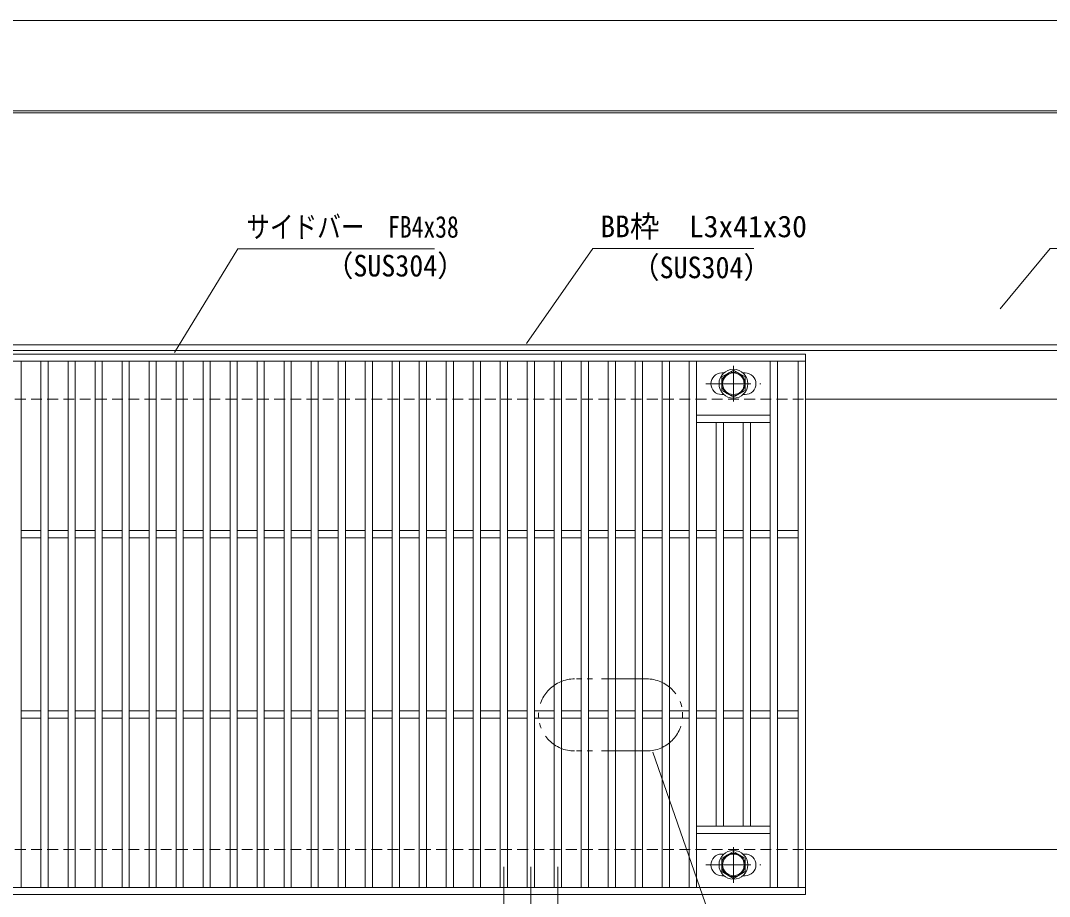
# Model space of a CAD drawing. Units: millimetres, scale not verified. Extents: x -1050 to 1050, y -742 to 742.
# Drawn here: x -231 to 340, y 256 to 742 of the extents above; entities that cross this region are included whole.
import ezdxf
from ezdxf.enums import TextEntityAlignment as Align

# ---------------------------------------------------------------- set-up
doc = ezdxf.new("R2010")
doc.units = ezdxf.units.MM
doc.header["$LTSCALE"] = 5
for name, pattern in [('CHAIN1', [8, 5, -1, 1, -1]), ('DASHED1', [1.8, 1.2, -0.6]), ('DOUBLE_CHAIN1', [8.8, 5, -1, 0.6, -0.6, 0.6, -1])]:
    doc.linetypes.add(name, pattern=pattern)
for name, color, linetype, lineweight in [('0-0_7-図\u3000枠', 4, 'Continuous', 9), ('0-1_寸法注釈', 2, 'Continuous', 9), ('0-3_DEFPOINTS', 134, 'Continuous', 9), ('0-4_蓋', 5, 'Continuous', 9), ('0-6_想像線', 134, 'DOUBLE_CHAIN1', 9), ('0-7_中心線', 6, 'CHAIN1', 9), ('0-8_枠', 7, 'Continuous', 9), ('0-9_溝開口', 4, 'DASHED1', 9), ('0-B_締付部品', 7, 'Continuous', 9)]:
    doc.layers.add(name, color=color, linetype=linetype, lineweight=lineweight)
doc.styles.add('ＭＳ ゴシック', font='')
doc.styles.get('ＭＳ ゴシック').set_extended_font_data('MS Gothic')

msp = doc.modelspace()

# ---------------------------------------------------------------- linework, layer by layer
at = {"layer": '0-0_7-図\u3000枠'}
msp.add_line((-973.75, 691.25), (998.75, 691.25), dxfattribs=at)
msp.add_lwpolyline([(-975, 692.5), (1000, 692.5), (1000, -692.5)], dxfattribs=at)
at = {"layer": '0-1_寸法注釈'}
msp.add_line((193.136, 125.159), (119.865, 336.477), dxfattribs=at)
for points in [[(-1.475, 615.749), (-110.699, 615.749), (-145.749, 558.322)], [(175.814, 615.968), (86.447, 615.968), (49.664, 563.288)], [(389.478, 615.968), (340.425, 615.968), (312.702, 582.538)]]:
    msp.add_lwpolyline(points, dxfattribs=at)
at = {"layer": '0-3_DEFPOINTS'}
msp.add_lwpolyline([(-1050, -742.5), (-1050, 742.5), (1050, 742.5), (1050, -742.5)], close=True, dxfattribs=at)
at = {"layer": '0-4_蓋'}
for p, q in [((204.55, 557.475), (-790.45, 557.475)), ((204.55, 257.475), (204.55, 557.475)), ((204.55, 553.475), (-790.45, 553.475)), ((-230.95, 553.475), (-230.95, 261.475)), ((-219.95, 553.475), (-219.95, 261.475)), ((-215.95, 553.475), (-215.95, 261.475)), ((-204.95, 553.475), (-204.95, 261.475)), ((-200.95, 553.475), (-200.95, 261.475)), ((-189.95, 553.475), (-189.95, 261.475)), ((-185.95, 553.475), (-185.95, 261.475)), ((-174.95, 553.475), (-174.95, 261.475)), ((-170.95, 553.475), (-170.95, 261.475)), ((-159.95, 553.475), (-159.95, 261.475)), ((-155.95, 553.475), (-155.95, 261.475)), ((-144.95, 553.475), (-144.95, 261.475)), ((-140.95, 553.475), (-140.95, 261.475)), ((-129.95, 553.475), (-129.95, 261.475)), ((-125.95, 553.475), (-125.95, 261.475)), ((-114.95, 553.475), (-114.95, 261.475)), ((-110.95, 553.475), (-110.95, 261.475)), ((-99.95, 553.475), (-99.95, 261.475)), ((-95.95, 553.475), (-95.95, 261.475)), ((-84.95, 553.475), (-84.95, 261.475)), ((-80.95, 553.475), (-80.95, 261.475)), ((-69.95, 553.475), (-69.95, 261.475)), ((-65.95, 553.475), (-65.95, 261.475)), ((-54.95, 553.475), (-54.95, 261.475)), ((-50.95, 553.475), (-50.95, 261.475)), ((-39.95, 553.475), (-39.95, 261.475)), ((-35.95, 553.475), (-35.95, 261.475)), ((-24.95, 553.475), (-24.95, 261.475)), ((-20.95, 553.475), (-20.95, 261.475)), ((-9.95, 553.475), (-9.95, 261.475)), ((-5.95, 553.475), (-5.95, 261.475)), ((5.05, 553.475), (5.05, 261.475)), ((9.05, 553.475), (9.05, 261.475)), ((20.05, 553.475), (20.05, 261.475)), ((24.05, 553.475), (24.05, 261.475)), ((35.05, 553.475), (35.05, 261.475)), ((39.05, 553.475), (39.05, 261.475)), ((50.05, 553.475), (50.05, 261.475)), ((54.05, 553.475), (54.05, 261.475)), ((65.05, 553.475), (65.05, 261.475)), ((69.05, 553.475), (69.05, 261.475)), ((80.05, 553.475), (80.05, 261.475)), ((84.05, 553.475), (84.05, 261.475)), ((95.05, 553.475), (95.05, 261.475)), ((99.05, 553.475), (99.05, 261.475)), ((110.05, 553.475), (110.05, 261.475)), ((114.05, 553.475), (114.05, 261.475)), ((125.05, 553.475), (125.05, 261.475)), ((129.05, 553.475), (129.05, 261.475)), ((140.05, 553.475), (140.05, 261.475)), ((144.05, 553.475), (144.05, 261.475)), ((185.05, 553.475), (185.05, 261.475)), ((189.05, 553.475), (189.05, 261.475)), ((200.55, 261.475), (200.55, 553.475)), ((158.05, 546.978), (159.262, 546.978)), ((169.838, 546.978), (171.05, 546.978)), ((158.05, 534.978), (159.255, 534.978)), ((169.845, 534.978), (171.05, 534.978)), ((185.05, 523.475), (144.05, 523.475)), ((185.05, 519.475), (144.05, 519.475)), ((155.05, 519.475), (155.05, 295.475)), ((159.05, 519.475), (159.05, 295.475)), ((170.05, 519.475), (170.05, 295.475)), ((174.05, 519.475), (174.05, 295.475)), ((-219.95, 459.475), (-230.95, 459.475)), ((-204.95, 459.475), (-215.95, 459.475)), ((-189.95, 459.475), (-200.95, 459.475)), ((-174.95, 459.475), (-185.95, 459.475)), ((-159.95, 459.475), (-170.95, 459.475)), ((-144.95, 459.475), (-155.95, 459.475)), ((-129.95, 459.475), (-140.95, 459.475)), ((-114.95, 459.475), (-125.95, 459.475)), ((-99.95, 459.475), (-110.95, 459.475)), ((-84.95, 459.475), (-95.95, 459.475)), ((-69.95, 459.475), (-80.95, 459.475)), ((-54.95, 459.475), (-65.95, 459.475)), ((-39.95, 459.475), (-50.95, 459.475)), ((-24.95, 459.475), (-35.95, 459.475)), ((-9.95, 459.475), (-20.95, 459.475)), ((5.05, 459.475), (-5.95, 459.475)), ((20.05, 459.475), (9.05, 459.475)), ((35.05, 459.475), (24.05, 459.475)), ((50.05, 459.475), (39.05, 459.475)), ((65.05, 459.475), (54.05, 459.475)), ((80.05, 459.475), (69.05, 459.475)), ((95.05, 459.475), (84.05, 459.475)), ((110.05, 459.475), (99.05, 459.475)), ((125.05, 459.475), (114.05, 459.475)), ((140.05, 459.475), (129.05, 459.475)), ((155.05, 459.475), (144.05, 459.475)), ((170.05, 459.475), (159.05, 459.475)), ((185.05, 459.475), (174.05, 459.475)), ((200.55, 459.475), (189.05, 459.475)), ((-219.95, 455.475), (-230.95, 455.475)), ((-204.95, 455.475), (-215.95, 455.475)), ((-189.95, 455.475), (-200.95, 455.475)), ((-174.95, 455.475), (-185.95, 455.475)), ((-159.95, 455.475), (-170.95, 455.475)), ((-144.95, 455.475), (-155.95, 455.475)), ((-129.95, 455.475), (-140.95, 455.475)), ((-114.95, 455.475), (-125.95, 455.475)), ((-99.95, 455.475), (-110.95, 455.475)), ((-84.95, 455.475), (-95.95, 455.475)), ((-69.95, 455.475), (-80.95, 455.475)), ((-54.95, 455.475), (-65.95, 455.475)), ((-39.95, 455.475), (-50.95, 455.475)), ((-24.95, 455.475), (-35.95, 455.475)), ((-9.95, 455.475), (-20.95, 455.475)), ((5.05, 455.475), (-5.95, 455.475)), ((20.05, 455.475), (9.05, 455.475)), ((35.05, 455.475), (24.05, 455.475)), ((50.05, 455.475), (39.05, 455.475)), ((65.05, 455.475), (54.05, 455.475)), ((80.05, 455.475), (69.05, 455.475)), ((95.05, 455.475), (84.05, 455.475)), ((110.05, 455.475), (99.05, 455.475)), ((125.05, 455.475), (114.05, 455.475)), ((140.05, 455.475), (129.05, 455.475)), ((155.05, 455.475), (144.05, 455.475)), ((170.05, 455.475), (159.05, 455.475)), ((185.05, 455.475), (174.05, 455.475)), ((200.55, 455.475), (189.05, 455.475)), ((-219.95, 359.475), (-230.95, 359.475)), ((-219.95, 355.475), (-230.95, 355.475)), ((-204.95, 359.475), (-215.95, 359.475)), ((-204.95, 355.475), (-215.95, 355.475)), ((-189.95, 359.475), (-200.95, 359.475)), ((-189.95, 355.475), (-200.95, 355.475)), ((-174.95, 359.475), (-185.95, 359.475)), ((-174.95, 355.475), (-185.95, 355.475)), ((-159.95, 359.475), (-170.95, 359.475)), ((-159.95, 355.475), (-170.95, 355.475)), ((-144.95, 359.475), (-155.95, 359.475)), ((-144.95, 355.475), (-155.95, 355.475)), ((-129.95, 359.475), (-140.95, 359.475)), ((-129.95, 355.475), (-140.95, 355.475)), ((-114.95, 359.475), (-125.95, 359.475)), ((-114.95, 355.475), (-125.95, 355.475)), ((-99.95, 359.475), (-110.95, 359.475)), ((-99.95, 355.475), (-110.95, 355.475)), ((-84.95, 359.475), (-95.95, 359.475)), ((-84.95, 355.475), (-95.95, 355.475)), ((-69.95, 359.475), (-80.95, 359.475)), ((-69.95, 355.475), (-80.95, 355.475)), ((-54.95, 359.475), (-65.95, 359.475)), ((-54.95, 355.475), (-65.95, 355.475)), ((-39.95, 359.475), (-50.95, 359.475)), ((-39.95, 355.475), (-50.95, 355.475)), ((-24.95, 359.475), (-35.95, 359.475)), ((-24.95, 355.475), (-35.95, 355.475)), ((-9.95, 359.475), (-20.95, 359.475)), ((-9.95, 355.475), (-20.95, 355.475)), ((5.05, 359.475), (-5.95, 359.475)), ((5.05, 355.475), (-5.95, 355.475)), ((20.05, 359.475), (9.05, 359.475)), ((20.05, 355.475), (9.05, 355.475)), ((35.05, 359.475), (24.05, 359.475)), ((35.05, 355.475), (24.05, 355.475)), ((50.05, 359.475), (39.05, 359.475)), ((50.05, 355.475), (39.05, 355.475)), ((65.05, 359.475), (54.05, 359.475)), ((65.05, 355.475), (54.05, 355.475)), ((80.05, 359.475), (69.05, 359.475)), ((80.05, 355.475), (69.05, 355.475)), ((95.05, 359.475), (84.05, 359.475)), ((95.05, 355.475), (84.05, 355.475)), ((110.05, 359.475), (99.05, 359.475)), ((110.05, 355.475), (99.05, 355.475)), ((125.05, 359.475), (114.05, 359.475)), ((125.05, 355.475), (114.05, 355.475)), ((140.05, 359.475), (129.05, 359.475)), ((140.05, 355.475), (129.05, 355.475)), ((155.05, 359.475), (144.05, 359.475)), ((155.05, 355.475), (144.05, 355.475)), ((170.05, 359.475), (159.05, 359.475)), ((170.05, 355.475), (159.05, 355.475)), ((185.05, 359.475), (174.05, 359.475)), ((185.05, 355.475), (174.05, 355.475)), ((200.55, 359.475), (189.05, 359.475)), ((200.55, 355.475), (189.05, 355.475)), ((185.05, 295.475), (144.05, 295.475)), ((185.05, 291.475), (144.05, 291.475)), ((158.05, 279.972), (159.255, 279.972)), ((169.845, 279.972), (171.05, 279.972)), ((158.05, 267.972), (159.262, 267.972)), ((169.838, 267.972), (171.05, 267.972)), ((-790.45, 261.475), (204.55, 261.475)), ((-790.45, 257.475), (204.55, 257.475))]:
    msp.add_line(p, q, dxfattribs=at)
for centre, start, end in [((158.05, 540.978), 90, 270), ((171.05, 540.978), 270, 90), ((158.05, 273.972), 90, 270), ((171.05, 273.972), 270, 90)]:
    msp.add_arc(centre, 6, start, end, dxfattribs=at)
at = {"layer": '0-6_想像線'}
for p, q in [((116.372, 377.17), (76.372, 377.17)), ((116.372, 337.17), (76.372, 337.17))]:
    msp.add_line(p, q, dxfattribs=at)
for centre, start, end in [((76.372, 357.17), 90, 270), ((116.372, 357.17), 270, 90)]:
    msp.add_arc(centre, 20, start, end, dxfattribs=at)
at = {"layer": '0-7_中心線'}
for p, q in [((164.55, 550.871), (164.55, 531.085)), ((149.304, 540.978), (179.796, 540.978)), ((164.55, 264.079), (164.55, 283.865)), ((37.05, 272.969), (37.05, 238.328)), ((52.05, 272.969), (52.05, 238.328)), ((67.05, 272.969), (67.05, 238.328)), ((149.304, 273.972), (179.796, 273.972))]:
    msp.add_line(p, q, dxfattribs=at)
at = {"layer": '0-8_枠'}
for p, q in [((-795.45, 562.475), (409.55, 562.475)), ((-792.45, 559.475), (407.714, 559.475)), ((204.55, 532.475), (409.55, 532.475)), ((204.55, 282.475), (409.55, 282.475))]:
    msp.add_line(p, q, dxfattribs=at)
at = {"layer": '0-9_溝開口'}
for p, q in [((-765.45, 532.475), (204.55, 532.475)), ((-765.45, 282.475), (204.55, 282.475))]:
    msp.add_line(p, q, dxfattribs=at)
at = {"layer": '0-B_締付部品'}
for p, q in [((158.05, 544.731), (164.55, 548.483)), ((158.05, 537.225), (158.05, 544.731)), ((164.55, 533.472), (158.05, 537.225)), ((171.05, 537.225), (164.55, 533.472)), ((164.55, 281.478), (158.05, 277.725)), ((171.05, 277.725), (164.55, 281.478)), ((158.05, 277.725), (158.05, 270.219)), ((171.05, 270.219), (171.05, 277.725)), ((158.05, 270.219), (164.55, 266.467)), ((164.55, 266.467), (171.05, 270.219))]:
    msp.add_line(p, q, dxfattribs=at)
msp.add_lwpolyline([(164.55, 548.483), (171.05, 544.731), (171.05, 537.225)], dxfattribs=at)
for centre, radius in [((164.55, 540.975), 8), ((164.55, 540.978), 6.5), ((164.55, 540.978), 5.993), ((164.55, 273.975), 8), ((164.55, 273.972), 6.5), ((164.55, 273.972), 5.993)]:
    msp.add_circle(centre, radius, dxfattribs=at)

# ---------------------------------------------------------------- texts
at = {"layer": '0-1_寸法注釈', "color": 7, "style": 'ＭＳ ゴシック'}
for s, width, p in [('サイドバー\u3000FB4x38', 0.8, (-105.921, 618.436)), ('（SUS304）', 0.95, (-62.079, 596.881)), ('（SUS304）', 0.95, (107.958, 595.919))]:
    msp.add_text(s, height=12.02, dxfattribs=dict(at, width=width)).set_placement(p, align=Align.BOTTOM_LEFT)
msp.add_text('BB枠\u3000L3x41x30', height=12.03, dxfattribs=at).set_placement((90.7, 618.655), align=Align.BOTTOM_LEFT)

doc.saveas('drawing.dxf')
